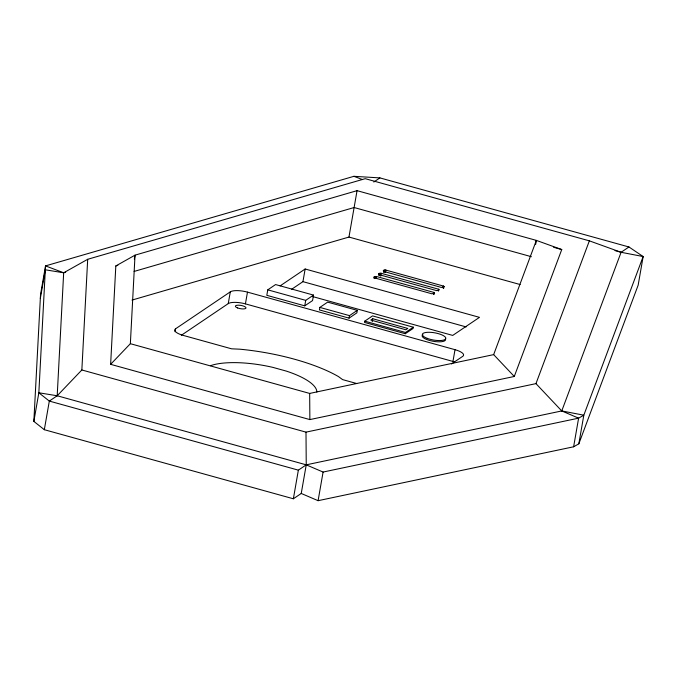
<?xml version="1.0" encoding="UTF-8"?>
<svg xmlns="http://www.w3.org/2000/svg" width="677" height="677" viewBox="0 0 677 677"><rect width="100%" height="100%" fill="white"/><g stroke="black" fill="none" stroke-linecap="round" stroke-linejoin="round"><path stroke-width="1.02" d="M33.85 421.399L40.535 294.52L45.528 265.892L353.902 176.316L379.915 177.899L628.958 246.978L643.15 256.541L638.157 285.169L578.827 443.824L573.622 446.786L318.097 500.684L301.24 493.465L293.369 498.78L44.327 429.7L33.85 421.399L38.843 392.778L45.528 265.892L63.672 272.789L65.703 272.205M44.327 429.7L49.319 401.08L57.198 395.766L63.672 272.789L87.688 259.291L365.225 178.677L589.362 240.843L621.088 252.293L643.15 256.541L583.819 415.196L578.827 443.824M57.198 395.766L306.241 464.837L323.09 472.055L578.615 418.158L583.819 415.196L561.758 410.939L306.241 464.837L298.362 470.151L49.319 401.08L38.843 392.778L57.198 395.766L81.849 369.972L87.688 259.291M110.63 364.328L115.818 265.951L135.028 255.153L357.058 190.66L536.362 240.394L561.749 249.551L514.283 376.471L309.871 419.588L110.63 364.328L130.356 343.696L135.028 255.153L134.334 259.122M40.332 298.43L45.325 269.801L63.672 272.789M175.081 331.73L175.597 328.785L230.298 291.855A13.498 4.147 9.9 0 1 247.477 292.125L455.012 349.687A13.498 4.147 9.9 0 1 462.738 356.33L451.449 363.947M181.36 335.267L228.251 303.609L230.298 291.855M228.251 303.609A13.498 4.147 9.9 0 1 245.421 303.871L247.477 292.125M267.77 289.841L266.814 295.324L304.752 305.843L312.554 300.58L313.51 295.096L275.573 284.568L267.77 289.841L305.708 300.36L313.51 295.096M291.719 289.231L302.941 281.657L305.149 268.997L479.485 317.352L452.718 335.42L312.85 296.628M304.752 305.843L305.708 300.36M319.849 307.409L319.409 309.914L349.061 318.131L356.864 312.867L357.295 310.362L327.651 302.137L319.849 307.409L349.493 315.626L357.295 310.362M293.369 498.78L298.362 470.151M301.24 493.465L306.241 464.837L305.996 432.138L81.849 369.972M131.998 300.08L348.96 237.06L357.058 190.66M349.061 318.131L349.493 315.626M318.097 500.684L323.09 472.055M364.751 321.16L364.531 322.421L405.286 333.727L413.088 328.463L413.308 327.194L372.553 315.888L364.751 321.16L405.506 332.466L413.308 327.194M374.085 278.577L374.423 276.631L376.514 276.495L433.949 292.422L434.609 293.073L431.901 293.801L374.474 277.875L373.814 277.223L374.423 276.631M374.533 278.45L374.872 276.504M375.05 278.391L375.388 276.444M375.617 278.382L375.955 276.436M376.175 278.442L376.514 276.495M378.807 275.387L379.145 273.44L381.236 273.305L438.671 289.231L439.331 289.891L436.623 290.619L379.196 274.684L378.536 274.033L379.145 273.44M379.255 275.268L379.594 273.322M379.772 275.2L380.11 273.254M372.257 321.6L372.756 318.732L407.774 328.447L405.828 329.767L370.801 320.052L372.756 318.732M380.339 275.2L380.677 273.254M380.728 276.224L381.236 273.305M383.529 272.196L383.867 270.25L385.958 270.115L443.393 286.049L444.053 286.701L441.345 287.429L383.918 271.502L383.258 270.842L383.867 270.25M383.977 272.078L384.316 270.131M384.494 272.01L384.832 270.064M385.061 272.01L385.399 270.064M385.619 272.061L385.958 270.115M405.286 333.727L405.506 332.466M433.61 294.368L433.949 292.422M433.957 294.571L434.304 292.625M438.332 291.186L438.671 289.231M443.054 287.996L443.393 286.049M443.41 288.19L443.748 286.244M443.63 288.419L443.968 286.464M454.546 361.916A13.498 4.147 9.9 0 0 452.964 361.442L455.012 349.687M535.676 244.363L536.362 240.394L493.651 354.621L309.668 393.43L130.356 343.696M573.622 446.786L578.615 418.158L561.758 410.939L535.964 383.631L305.996 432.138M535.964 383.631L589.362 240.843M561.758 410.939L621.088 252.293L628.958 246.978M373.797 182.037L379.915 177.899M280.117 285.906L305.149 268.997M115.818 265.951L117.849 265.359M134.105 271.435L354.113 207.526L531.386 256.701M614.995 250.6L621.088 252.293M553.617 247.291L561.749 249.551M348.96 237.06L520.114 284.535M302.941 281.657L466.123 326.915M245.421 303.871L452.964 361.442M356.677 383.512L342.596 379.611L338.466 376.581A100.221 30.803 9.9 0 0 239.666 349.18L231.585 348.816L183.323 335.428A13.498 4.147 9.9 0 1 175.597 328.785M353.902 176.316L362.5 179.583M493.651 354.621L514.283 376.471M309.668 393.43L309.871 419.588M445.458 338.923A11.907 3.656 9.9 0 1 432.688 341.191A11.907 3.656 9.9 0 1 422.888 334.641M210.513 365.69A58.197 17.89 9.9 0 1 272.899 367.383L286.354 371.114A58.197 17.89 9.9 0 1 316.836 392.051M427.221 338.348A11.907 3.656 9.9 0 0 445.771 338.635A11.907 3.656 9.9 0 0 429.269 332.28A11.907 3.656 9.9 0 0 427.221 338.348M237.585 307.942A5.399 1.659 9.9 0 0 246.005 308.069A5.399 1.659 9.9 0 0 238.516 305.183A5.399 1.659 9.9 0 0 237.585 307.942"/></g></svg>
